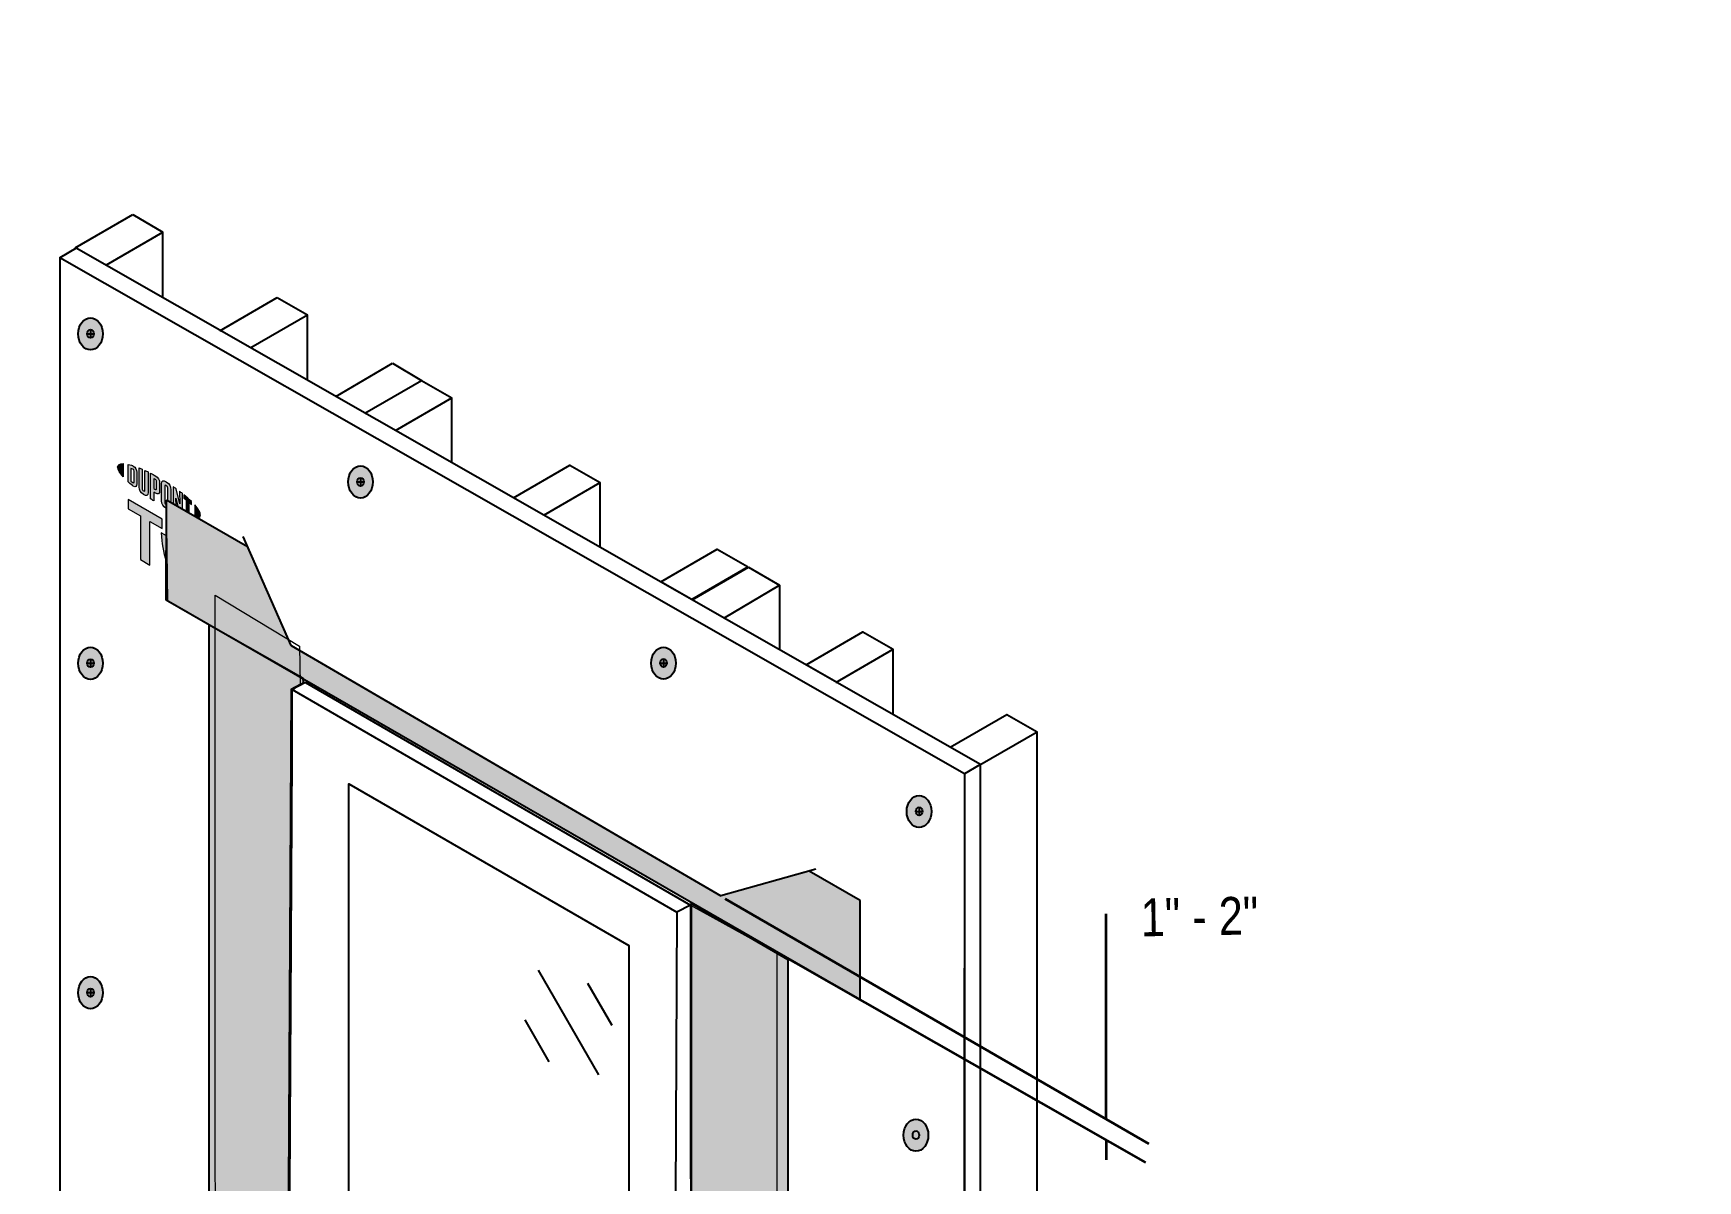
# Model space of a CAD drawing. Header units: inches. Extents: x -26 to 76, y -15 to 22.
# Drawn here: x 58.01 to 64.88, y 8.67 to 13.41 of the extents above; entities that cross this region are included whole.
import ezdxf

# ---------------------------------------------------------------- set-up
doc = ezdxf.new("R2010")
doc.units = ezdxf.units.IN
doc.header["$MEASUREMENT"] = 0
doc.linetypes.add('AI-Linetype-27', pattern=[0.375113, 0.250075, -0.125038])
for name, color, linetype, lineweight in [('.ATI-DETAIL', 7, 'Continuous', 0), ('.ATI-HATCH', 7, 'Continuous', 0), ('.ATI-TEXT_2', 7, 'Continuous', 0), ('G-ANNO-TTLB', 7, 'Continuous', 0), ('Layer 12', 7, 'Continuous', 0), ('LOGOS', 7, 'Continuous', 0), ('TYVEK', 7, 'Continuous', 0)]:
    doc.layers.add(name, color=color, linetype=linetype, lineweight=lineweight)
pattern_1 = [(45, (0, 0), (-7.071, 7.071), [])]

# ---------------------------------------------------------------- blocks, each defined once
blk = doc.blocks.new('Block_182')
at = {"layer": 'TYVEK', "color": 2, "lineweight": 18, "true_color": 0xffff00}
for points in [[(59.1277, 10.7301)], [(59.1277, 6.034)]]:
    blk.add_lwpolyline(points, dxfattribs=at)
blk = doc.blocks.new('Block_183')
at = {"layer": 'TYVEK', "color": 1, "lineweight": 25, "true_color": 0xff0000}
for points in [[(58.648, 11.3769)], [(58.648, 6.5563)]]:
    blk.add_lwpolyline(points, dxfattribs=at)
blk = doc.blocks.new('Block_185')
at = {"layer": 'TYVEK', "color": 1, "lineweight": 25, "true_color": 0xff0000}
for points in [[(59.0424, 11.0716)], [(60.8316, 10.0366)]]:
    blk.add_lwpolyline(points, dxfattribs=at)
blk = doc.blocks.new('Block_184')
at = {"layer": 'TYVEK', "color": 1, "lineweight": 25, "true_color": 0xff0000}
for points in [[(61.129, 9.7193)], [(61.129, 9.5707)]]:
    blk.add_lwpolyline(points, dxfattribs=at)
at = {"layer": 'TYVEK'}
blk.add_blockref('Block_185', (0, 0), dxfattribs=at)
blk = doc.blocks.new('Block_188')
at = {"layer": 'TYVEK', "color": 3, "lineweight": 25, "true_color": 0x00ff00}
blk.add_line((60.6461, 5.0669), (59.0546, 5.9857), dxfattribs=at)
blk.add_lwpolyline([(59.0552, 5.9857), (59.0799, 10.7003), (60.6691, 9.7809), (60.6467, 5.0669)], dxfattribs=at)
blk = doc.blocks.new('Block_187')
at = {"layer": 'TYVEK', "color": 3, "lineweight": 25, "true_color": 0x00ff00}
for p, q in [((59.1361, 10.7292), (59.0799, 10.7003)), ((60.7253, 9.8099), (60.6691, 9.7809)), ((60.7284, 5.1126), (60.6467, 5.0669))]:
    blk.add_line(p, q, dxfattribs=at)
for points in [[(59.1361, 10.7292), (60.7253, 9.8099), (60.7276, 5.2858)], [(60.8084, 5.3537)]]:
    blk.add_lwpolyline(points, dxfattribs=at)
at = {"layer": 'TYVEK'}
blk.add_blockref('Block_188', (0, 0), dxfattribs=at)
blk = doc.blocks.new('Block_186')
at = {"layer": 'TYVEK', "color": 3, "lineweight": 25, "true_color": 0x00ff00}
blk.add_lwpolyline([(59.315, 6.2979), (59.315, 10.3107), (60.4706, 9.6435), (60.4706, 5.6308)], close=True, dxfattribs=at)
for points in [[(60.6204, 7.5534), (60.6211, 7.5863), (60.595, 7.6135), (60.5622, 7.6142), (60.544, 7.6145), (60.5265, 7.6066), (60.515, 7.5925)], [(60.515, 7.5925), (60.515, 7.5593), (60.5418, 7.5325), (60.5749, 7.5325), (60.5924, 7.5325), (60.609, 7.5401), (60.6204, 7.5534)]]:
    blk.add_open_spline(points, degree=3, knots=[0, 0, 0, 0, 1, 1, 1, 2, 2, 2, 2], dxfattribs=at)
at = {"layer": 'TYVEK'}
blk.add_blockref('Block_187', (0, 0), dxfattribs=at)
blk = doc.blocks.new('Block_190')
at = {"layer": 'TYVEK', "true_color": 0x003b71, "transparency": 33554687}
h = blk.add_hatch(color=156, dxfattribs=at)
h.dxf.hatch_style = 2
edge = h.paths.add_edge_path()
edge.add_ellipse((61.6691, 10.1968), major_axis=(0, 0.0664), ratio=0.766948, start_angle=0, end_angle=360)
at = {"layer": 'TYVEK', "color": 252, "lineweight": 25, "true_color": 0x848484}
for p, q in [((61.6556, 10.1972), (61.6826, 10.1972)), ((61.6691, 10.2143), (61.6691, 10.1801))]:
    blk.add_line(p, q, dxfattribs=at)
at = {"layer": 'TYVEK', "color": 18, "lineweight": 25, "true_color": 0x000000}
blk.add_ellipse((61.6691, 10.1968), major_axis=(0, 0.0664), ratio=0.766948, dxfattribs=at)
at = {"layer": 'TYVEK', "color": 252, "lineweight": 25, "true_color": 0x848484}
blk.add_ellipse((61.6691, 10.1972), major_axis=(0, 0.0171), ratio=0.788846, dxfattribs=at)
blk = doc.blocks.new('Block_191')
at = {"layer": 'TYVEK', "true_color": 0x003b71, "transparency": 33554687}
h = blk.add_hatch(color=156, dxfattribs=at)
h.dxf.hatch_style = 2
edge = h.paths.add_edge_path()
edge.add_ellipse((59.3627, 11.5581), major_axis=(0, 0.0664), ratio=0.766948, start_angle=0, end_angle=360)
at = {"layer": 'TYVEK', "color": 252, "lineweight": 25, "true_color": 0x848484}
for p, q in [((59.3492, 11.5585), (59.3762, 11.5585)), ((59.3627, 11.5756), (59.3627, 11.5413))]:
    blk.add_line(p, q, dxfattribs=at)
at = {"layer": 'TYVEK', "color": 18, "lineweight": 25, "true_color": 0x000000}
blk.add_ellipse((59.3627, 11.5581), major_axis=(0, 0.0664), ratio=0.766948, dxfattribs=at)
at = {"layer": 'TYVEK', "color": 252, "lineweight": 25, "true_color": 0x848484}
blk.add_ellipse((59.3627, 11.5585), major_axis=(0, 0.0171), ratio=0.788846, dxfattribs=at)
blk = doc.blocks.new('Block_192')
at = {"layer": 'TYVEK', "true_color": 0x003b71, "transparency": 33554687}
h = blk.add_hatch(color=156, dxfattribs=at)
h.dxf.hatch_style = 2
edge = h.paths.add_edge_path()
edge.add_ellipse((58.2478, 12.1699), major_axis=(0, 0.0664), ratio=0.766948, start_angle=0, end_angle=360)
at = {"layer": 'TYVEK', "color": 252, "lineweight": 25, "true_color": 0x848484}
for p, q in [((58.2343, 12.1703), (58.2614, 12.1703)), ((58.2478, 12.1875), (58.2478, 12.1532))]:
    blk.add_line(p, q, dxfattribs=at)
at = {"layer": 'TYVEK', "color": 18, "lineweight": 25, "true_color": 0x000000}
blk.add_ellipse((58.2478, 12.1699), major_axis=(0, 0.0664), ratio=0.766948, dxfattribs=at)
at = {"layer": 'TYVEK', "color": 252, "lineweight": 25, "true_color": 0x848484}
blk.add_ellipse((58.2478, 12.1703), major_axis=(0, 0.0171), ratio=0.788846, dxfattribs=at)
blk = doc.blocks.new('Block_193')
at = {"layer": 'TYVEK', "true_color": 0x003b71, "transparency": 33554687}
h = blk.add_hatch(color=156, dxfattribs=at)
h.dxf.hatch_style = 2
edge = h.paths.add_edge_path()
edge.add_ellipse((58.2478, 6.7265), major_axis=(0, 0.0664), ratio=0.766948, start_angle=0, end_angle=360)
at = {"layer": 'TYVEK', "color": 252, "lineweight": 25, "true_color": 0x848484}
for p, q in [((58.2478, 6.744), (58.2478, 6.7097)), ((58.2343, 6.7269), (58.2614, 6.7269))]:
    blk.add_line(p, q, dxfattribs=at)
at = {"layer": 'TYVEK', "color": 18, "lineweight": 25, "true_color": 0x000000}
blk.add_ellipse((58.2478, 6.7265), major_axis=(0, 0.0664), ratio=0.766948, dxfattribs=at)
at = {"layer": 'TYVEK', "color": 252, "lineweight": 25, "true_color": 0x848484}
blk.add_ellipse((58.2478, 6.7269), major_axis=(0, 0.0171), ratio=0.788846, dxfattribs=at)
blk = doc.blocks.new('Block_194')
at = {"layer": 'TYVEK', "true_color": 0x003b71, "transparency": 33554687}
h = blk.add_hatch(color=156, dxfattribs=at)
h.dxf.hatch_style = 2
edge = h.paths.add_edge_path()
edge.add_ellipse((58.2478, 9.4482), major_axis=(0, 0.0664), ratio=0.766948, start_angle=0, end_angle=360)
at = {"layer": 'TYVEK', "color": 252, "lineweight": 25, "true_color": 0x848484}
for p, q in [((58.2343, 9.4486), (58.2614, 9.4486)), ((58.2478, 9.4657), (58.2478, 9.4315))]:
    blk.add_line(p, q, dxfattribs=at)
at = {"layer": 'TYVEK', "color": 18, "lineweight": 25, "true_color": 0x000000}
blk.add_ellipse((58.2478, 9.4482), major_axis=(0, 0.0664), ratio=0.766948, dxfattribs=at)
at = {"layer": 'TYVEK', "color": 252, "lineweight": 25, "true_color": 0x848484}
blk.add_ellipse((58.2478, 9.4486), major_axis=(0, 0.0171), ratio=0.788846, dxfattribs=at)
blk = doc.blocks.new('Block_195')
at = {"layer": 'TYVEK', "true_color": 0x003b71, "transparency": 33554687}
h = blk.add_hatch(color=156, dxfattribs=at)
h.dxf.hatch_style = 2
edge = h.paths.add_edge_path()
edge.add_ellipse((58.2478, 10.809), major_axis=(0, 0.0664), ratio=0.766948, start_angle=0, end_angle=360)
at = {"layer": 'TYVEK', "color": 252, "lineweight": 25, "true_color": 0x848484}
for p, q in [((58.2343, 10.8095), (58.2614, 10.8095)), ((58.2478, 10.8266), (58.2478, 10.7923))]:
    blk.add_line(p, q, dxfattribs=at)
at = {"layer": 'TYVEK', "color": 18, "lineweight": 25, "true_color": 0x000000}
blk.add_ellipse((58.2478, 10.809), major_axis=(0, 0.0664), ratio=0.766948, dxfattribs=at)
at = {"layer": 'TYVEK', "color": 252, "lineweight": 25, "true_color": 0x848484}
blk.add_ellipse((58.2478, 10.8095), major_axis=(0, 0.0171), ratio=0.788846, dxfattribs=at)
blk = doc.blocks.new('Block_196')
at = {"layer": 'TYVEK', "true_color": 0x003b71, "transparency": 33554687}
h = blk.add_hatch(color=156, dxfattribs=at)
h.dxf.hatch_style = 2
edge = h.paths.add_edge_path()
edge.add_ellipse((58.2478, 8.0873), major_axis=(0, 0.0664), ratio=0.766948, start_angle=0, end_angle=360)
at = {"layer": 'TYVEK', "color": 252, "lineweight": 25, "true_color": 0x848484}
for p, q in [((58.2343, 8.0877), (58.2614, 8.0877)), ((58.2478, 8.1049), (58.2478, 8.0706))]:
    blk.add_line(p, q, dxfattribs=at)
at = {"layer": 'TYVEK', "color": 18, "lineweight": 25, "true_color": 0x000000}
blk.add_ellipse((58.2478, 8.0873), major_axis=(0, 0.0664), ratio=0.766948, dxfattribs=at)
at = {"layer": 'TYVEK', "color": 252, "lineweight": 25, "true_color": 0x848484}
blk.add_ellipse((58.2478, 8.0877), major_axis=(0, 0.0171), ratio=0.788846, dxfattribs=at)
blk = doc.blocks.new('Block_197')
at = {"layer": 'TYVEK', "true_color": 0x003b71, "transparency": 33554687}
h = blk.add_hatch(color=156, dxfattribs=at)
h.dxf.hatch_style = 2
edge = h.paths.add_edge_path()
edge.add_ellipse((61.6691, 4.7701), major_axis=(0, 0.0664), ratio=0.766948, start_angle=0, end_angle=360)
at = {"layer": 'TYVEK', "color": 252, "lineweight": 25, "true_color": 0x848484}
for p, q in [((61.6556, 4.7705), (61.6826, 4.7705)), ((61.6691, 4.7877), (61.6691, 4.7534))]:
    blk.add_line(p, q, dxfattribs=at)
at = {"layer": 'TYVEK', "color": 18, "lineweight": 25, "true_color": 0x000000}
blk.add_ellipse((61.6691, 4.7701), major_axis=(0, 0.0664), ratio=0.766948, dxfattribs=at)
at = {"layer": 'TYVEK', "color": 252, "lineweight": 25, "true_color": 0x848484}
blk.add_ellipse((61.6691, 4.7705), major_axis=(0, 0.0171), ratio=0.788846, dxfattribs=at)
blk = doc.blocks.new('Block_198')
at = {"layer": 'TYVEK', "true_color": 0x003b71, "transparency": 33554687}
h = blk.add_hatch(color=156, dxfattribs=at)
h.dxf.hatch_style = 2
edge = h.paths.add_edge_path()
edge.add_ellipse((61.6691, 7.5498), major_axis=(0, 0.0664), ratio=0.766948, start_angle=0, end_angle=360)
at = {"layer": 'TYVEK', "color": 252, "lineweight": 25, "true_color": 0x848484}
for p, q in [((61.6691, 7.5674), (61.6691, 7.5331)), ((61.6556, 7.5503), (61.6826, 7.5503))]:
    blk.add_line(p, q, dxfattribs=at)
at = {"layer": 'TYVEK', "color": 18, "lineweight": 25, "true_color": 0x000000}
blk.add_ellipse((61.6691, 7.5498), major_axis=(0, 0.0664), ratio=0.766948, dxfattribs=at)
at = {"layer": 'TYVEK', "color": 252, "lineweight": 25, "true_color": 0x848484}
blk.add_ellipse((61.6691, 7.5503), major_axis=(0, 0.0171), ratio=0.788846, dxfattribs=at)
blk = doc.blocks.new('Block_199')
at = {"layer": 'TYVEK', "true_color": 0x003b71, "transparency": 33554687}
h = blk.add_hatch(color=156, dxfattribs=at)
h.dxf.hatch_style = 2
edge = h.paths.add_edge_path()
edge.add_ellipse((61.6691, 6.16), major_axis=(0, 0.0664), ratio=0.766948, start_angle=0, end_angle=360)
at = {"layer": 'TYVEK', "color": 252, "lineweight": 25, "true_color": 0x848484}
for p, q in [((61.6556, 6.1604), (61.6826, 6.1604)), ((61.6691, 6.1775), (61.6691, 6.1432))]:
    blk.add_line(p, q, dxfattribs=at)
at = {"layer": 'TYVEK', "color": 18, "lineweight": 25, "true_color": 0x000000}
blk.add_ellipse((61.6691, 6.16), major_axis=(0, 0.0664), ratio=0.766948, dxfattribs=at)
at = {"layer": 'TYVEK', "color": 252, "lineweight": 25, "true_color": 0x848484}
blk.add_ellipse((61.6691, 6.1604), major_axis=(0, 0.0171), ratio=0.788846, dxfattribs=at)
blk = doc.blocks.new('Block_189')
at = {"layer": 'TYVEK', "true_color": 0x003b71, "transparency": 33554687}
h = blk.add_hatch(color=156, dxfattribs=at)
h.dxf.hatch_style = 2
edge = h.paths.add_edge_path()
edge.add_ellipse((61.6562, 8.8594), major_axis=(0, 0.0664), ratio=0.766948, start_angle=0, end_angle=360)
at = {"layer": 'TYVEK', "color": 18, "lineweight": 25, "true_color": 0x000000}
blk.add_ellipse((61.6562, 8.8594), major_axis=(0, 0.0664), ratio=0.766948, dxfattribs=at)
at = {"layer": 'TYVEK', "color": 252, "lineweight": 25, "true_color": 0x848484}
blk.add_ellipse((61.6562, 8.8598), major_axis=(0, 0.0171), ratio=0.788846, dxfattribs=at)
at = {"layer": 'TYVEK'}
for name in ['Block_192', 'Block_191', 'Block_195', 'Block_190', 'Block_194', 'Block_196', 'Block_198', 'Block_193', 'Block_199', 'Block_197']:
    blk.add_blockref(name, (0, 0), dxfattribs=at)
blk = doc.blocks.new('Block_200')
at = {"layer": 'TYVEK', "color": 18, "lineweight": 25, "true_color": 0x000000}
for points in [[(59.0759, 10.8831)], [(60.8508, 9.8489)]]:
    blk.add_lwpolyline(points, dxfattribs=at)
blk = doc.blocks.new('Block_201')
at = {"layer": 'TYVEK', "true_color": 0x003b71, "transparency": 33554687}
h = blk.add_hatch(color=156, dxfattribs=at)
h.dxf.hatch_style = 2
edge = h.paths.add_edge_path()
edge.add_ellipse((60.6138, 10.8095), major_axis=(0, 0.0664), ratio=0.766948, start_angle=0, end_angle=360)
at = {"layer": 'TYVEK', "color": 252, "lineweight": 25, "true_color": 0x848484}
for p, q in [((60.6003, 10.8099), (60.6274, 10.8099)), ((60.6138, 10.8271), (60.6138, 10.7928))]:
    blk.add_line(p, q, dxfattribs=at)
at = {"layer": 'TYVEK', "color": 18, "lineweight": 25, "true_color": 0x000000}
blk.add_ellipse((60.6138, 10.8095), major_axis=(0, 0.0664), ratio=0.766948, dxfattribs=at)
at = {"layer": 'TYVEK', "color": 252, "lineweight": 25, "true_color": 0x848484}
blk.add_ellipse((60.6138, 10.8099), major_axis=(0, 0.0171), ratio=0.788846, dxfattribs=at)
blk = doc.blocks.new('Block_240')
at = {"layer": '.ATI-TEXT_2', "color": 1, "lineweight": 35, "true_color": 0xff0000}
for p, q in [((60.868, 9.8356), (62.6177, 8.8234)), ((60.7284, 9.8171), (62.6046, 8.7472)), ((62.4412, 8.9286), (62.4412, 9.7735)), ((62.4412, 8.8359), (62.4412, 8.7578))]:
    blk.add_line(p, q, dxfattribs=at)
at = {"layer": '.ATI-TEXT_2', "insert": (62.5856, 9.6807), "char_height": 0.2, "attachment_point": 7, "rotation": 0.99986}
blk.add_mtext('\\C1;\\c255;\\FArial Narrow|b0|i0|c1;\\H0.156298;\\W1.000002;1" - 2"', dxfattribs=at)
blk = doc.blocks.new('Block_397')
at = {"layer": 'LOGOS', "true_color": 0x848484, "transparency": 33554687}
h = blk.add_hatch(color=252, dxfattribs=at)
h.dxf.hatch_style = 2
edge = h.paths.add_edge_path()
edge.add_spline(control_points=[(58.3598, 11.6199), (58.3598, 11.6099), (58.3683, 11.5956), (58.3831, 11.579), (58.3831, 11.579), (58.3831, 11.6338), (58.3831, 11.6338), (58.3683, 11.6343), (58.3598, 11.6299), (58.3598, 11.6199)], knot_values=[0, 0, 0, 0, 1, 1, 1, 2, 2, 2, 3, 3, 3, 3], degree=3, periodic=0)
h = blk.add_hatch(color=252, dxfattribs=at)
h.dxf.hatch_style = 2
edge = h.paths.add_edge_path()
edge.add_spline(control_points=[(58.4275, 11.5583), (58.4275, 11.5541), (58.4253, 11.554), (58.4227, 11.5555), (58.4207, 11.5566), (58.4175, 11.5594), (58.4149, 11.5616), (58.4149, 11.5616), (58.4149, 11.614), (58.4149, 11.614), (58.4175, 11.6133), (58.4207, 11.6123), (58.4227, 11.6112), (58.4253, 11.6097), (58.4275, 11.6069), (58.4275, 11.6027), (58.4275, 11.6027), (58.4275, 11.5583), (58.4275, 11.5583)], knot_values=[0, 0, 0, 0, 1, 1, 1, 2, 2, 2, 3, 3, 3, 4, 4, 4, 5, 5, 5, 6, 6, 6, 6], degree=3, periodic=0)
edge = h.paths.add_edge_path()
edge.add_spline(control_points=[(58.4245, 11.6239), (58.4203, 11.6262), (58.4143, 11.6283), (58.4035, 11.6307), (58.4035, 11.6307), (58.4035, 11.5582), (58.4035, 11.5582), (58.4131, 11.5494), (58.4203, 11.5432), (58.4245, 11.5408), (58.4339, 11.5354), (58.4393, 11.5389), (58.4393, 11.5497), (58.4393, 11.5497), (58.4393, 11.5979), (58.4393, 11.5979), (58.4393, 11.6086), (58.4339, 11.6183), (58.4245, 11.6239)], knot_values=[0, 0, 0, 0, 1, 1, 1, 2, 2, 2, 3, 3, 3, 4, 4, 4, 5, 5, 5, 6, 6, 6, 6], degree=3, periodic=0)
h = blk.add_hatch(color=252, dxfattribs=at)
h.dxf.hatch_style = 2
edge = h.paths.add_edge_path()
edge.add_spline(control_points=[(58.4727, 11.5239), (58.4727, 11.5197), (58.4714, 11.5178), (58.4668, 11.521), (58.4623, 11.5243), (58.4611, 11.5271), (58.4611, 11.5321), (58.4611, 11.5321), (58.4611, 11.6111), (58.4611, 11.6111), (58.4581, 11.6124), (58.4515, 11.6152), (58.4486, 11.6164), (58.4486, 11.6164), (58.4486, 11.5365), (58.4486, 11.5365), (58.4486, 11.5238), (58.454, 11.5157), (58.4668, 11.5066), (58.4785, 11.4983), (58.4857, 11.501), (58.4857, 11.5151), (58.4857, 11.5151), (58.4857, 11.5995), (58.4857, 11.5995), (58.4832, 11.6008), (58.4752, 11.6046), (58.4727, 11.6058), (58.4727, 11.6058), (58.4727, 11.5239), (58.4727, 11.5239)], knot_values=[0, 0, 0, 0, 1, 1, 1, 2, 2, 2, 3, 3, 3, 4, 4, 4, 5, 5, 5, 6, 6, 6, 7, 7, 7, 8, 8, 8, 9, 9, 9, 10, 10, 10, 10], degree=3, periodic=0)
h = blk.add_hatch(color=252, dxfattribs=at)
h.dxf.hatch_style = 2
edge = h.paths.add_edge_path()
edge.add_spline(control_points=[(58.52, 11.5311), (58.52, 11.5265), (58.5186, 11.525), (58.5134, 11.528), (58.5134, 11.528), (58.5088, 11.5307), (58.5088, 11.5307), (58.5088, 11.5307), (58.5088, 11.5726), (58.5088, 11.5726), (58.5109, 11.5716), (58.512, 11.5709), (58.5131, 11.5702), (58.5189, 11.5669), (58.52, 11.5639), (58.52, 11.5591), (58.52, 11.5591), (58.52, 11.5311), (58.52, 11.5311)], knot_values=[0, 0, 0, 0, 1, 1, 1, 2, 2, 2, 3, 3, 3, 4, 4, 4, 5, 5, 5, 6, 6, 6, 6], degree=3, periodic=0)
edge = h.paths.add_edge_path()
edge.add_spline(control_points=[(58.5139, 11.5847), (58.5117, 11.5859), (58.5034, 11.5904), (58.4957, 11.5943), (58.4957, 11.5943), (58.4957, 11.488), (58.4957, 11.488), (58.4984, 11.4864), (58.5052, 11.482), (58.5088, 11.4798), (58.5088, 11.4798), (58.5088, 11.5159), (58.5088, 11.5159), (58.5088, 11.5159), (58.5139, 11.513), (58.5139, 11.513), (58.5275, 11.5051), (58.5332, 11.5089), (58.5332, 11.5223), (58.5332, 11.5223), (58.5332, 11.5537), (58.5332, 11.5537), (58.5332, 11.5669), (58.5268, 11.5772), (58.5139, 11.5847)], knot_values=[0, 0, 0, 0, 1, 1, 1, 2, 2, 2, 3, 3, 3, 4, 4, 4, 5, 5, 5, 6, 6, 6, 7, 7, 7, 8, 8, 8, 8], degree=3, periodic=0)
h = blk.add_hatch(color=252, dxfattribs=at)
h.dxf.hatch_style = 2
edge = h.paths.add_edge_path()
edge.add_spline(control_points=[(58.5607, 11.5582), (58.5486, 11.5658), (58.5416, 11.5639), (58.5416, 11.5498), (58.5416, 11.5498), (58.5416, 11.4804), (58.5416, 11.4804), (58.5416, 11.4655), (58.5481, 11.4558), (58.5607, 11.449), (58.5611, 11.4489), (58.5616, 11.4486), (58.5618, 11.4484), (58.5618, 11.4484), (58.5618, 11.4634), (58.5618, 11.4634), (58.5616, 11.4636), (58.5611, 11.4637), (58.5607, 11.464), (58.556, 11.4665), (58.5548, 11.4695), (58.5548, 11.474), (58.5548, 11.474), (58.5548, 11.5402), (58.5548, 11.5402), (58.5548, 11.5445), (58.556, 11.5462), (58.5607, 11.5433), (58.5654, 11.5405), (58.5666, 11.5376), (58.5666, 11.5334), (58.5666, 11.5334), (58.5666, 11.4807), (58.5666, 11.4807), (58.5666, 11.4807), (58.5798, 11.473), (58.5798, 11.473), (58.5798, 11.473), (58.5798, 11.5262), (58.5798, 11.5262), (58.5798, 11.5412), (58.5739, 11.55), (58.5607, 11.5582)], knot_values=[0, 0, 0, 0, 1, 1, 1, 2, 2, 2, 3, 3, 3, 4, 4, 4, 5, 5, 5, 6, 6, 6, 7, 7, 7, 8, 8, 8, 9, 9, 9, 10, 10, 10, 11, 11, 11, 12, 12, 12, 13, 13, 13, 14, 14, 14, 14], degree=3, periodic=0)
h = blk.add_hatch(color=252, dxfattribs=at)
h.dxf.hatch_style = 2
edge = h.paths.add_edge_path()
edge.add_spline(control_points=[(58.6271, 11.5102), (58.6271, 11.5102), (58.6271, 11.4458), (58.6271, 11.4458), (58.6271, 11.4458), (58.6088, 11.4564), (58.6088, 11.4564), (58.6088, 11.4564), (58.6007, 11.4915), (58.6007, 11.4915), (58.6007, 11.4915), (58.6013, 11.4607), (58.6013, 11.4607), (58.6013, 11.4607), (58.5892, 11.4676), (58.5892, 11.4676), (58.5892, 11.4676), (58.5892, 11.5383), (58.5892, 11.5383), (58.5928, 11.5358), (58.5977, 11.5325), (58.6016, 11.5297), (58.6016, 11.5297), (58.616, 11.4672), (58.616, 11.4672), (58.616, 11.4672), (58.615, 11.5195), (58.615, 11.5195), (58.6179, 11.5175), (58.6239, 11.5129), (58.6271, 11.5102)], knot_values=[0, 0, 0, 0, 1, 1, 1, 2, 2, 2, 3, 3, 3, 4, 4, 4, 5, 5, 5, 6, 6, 6, 7, 7, 7, 8, 8, 8, 9, 9, 9, 10, 10, 10, 10], degree=3, periodic=0)
h = blk.add_hatch(color=252, dxfattribs=at)
h.dxf.hatch_style = 2
edge = h.paths.add_edge_path()
edge.add_spline(control_points=[(58.6642, 11.4779), (58.6642, 11.4779), (58.6642, 11.4648), (58.6642, 11.4648), (58.6613, 11.4675), (58.6581, 11.4704), (58.6548, 11.4733), (58.6548, 11.4733), (58.6548, 11.43), (58.6548, 11.43), (58.6548, 11.43), (58.6431, 11.4366), (58.6431, 11.4366), (58.6431, 11.4366), (58.6431, 11.4832), (58.6431, 11.4832), (58.6399, 11.4858), (58.6368, 11.4883), (58.6335, 11.4909), (58.6335, 11.4909), (58.6335, 11.5051), (58.6335, 11.5051), (58.6452, 11.4957), (58.655, 11.4869), (58.6642, 11.4779)], knot_values=[0, 0, 0, 0, 1, 1, 1, 2, 2, 2, 3, 3, 3, 4, 4, 4, 5, 5, 5, 6, 6, 6, 7, 7, 7, 8, 8, 8, 8], degree=3, periodic=0)
h = blk.add_hatch(color=252, dxfattribs=at)
h.dxf.hatch_style = 2
edge = h.paths.add_edge_path()
edge.add_spline(control_points=[(58.7016, 11.4226), (58.7016, 11.4157), (58.6975, 11.4115), (58.69, 11.4097), (58.69, 11.4097), (58.6782, 11.4164), (58.6782, 11.4164), (58.6782, 11.4164), (58.6782, 11.4634), (58.6782, 11.4634), (58.6931, 11.4468), (58.7016, 11.4326), (58.7016, 11.4226)], knot_values=[0, 0, 0, 0, 1, 1, 1, 2, 2, 2, 3, 3, 3, 4, 4, 4, 4], degree=3, periodic=0)
at = {"layer": 'LOGOS'}
for points, knots in [([(58.3598, 11.6199), (58.3598, 11.6099), (58.3683, 11.5956), (58.3831, 11.579), (58.3831, 11.579), (58.3831, 11.6338), (58.3831, 11.6338), (58.3683, 11.6343), (58.3598, 11.6299), (58.3598, 11.6199)], [0, 0, 0, 0, 1, 1, 1, 2, 2, 2, 3, 3, 3, 3]), ([(58.4245, 11.6239), (58.4203, 11.6262), (58.4143, 11.6283), (58.4035, 11.6307), (58.4035, 11.6307), (58.4035, 11.5582), (58.4035, 11.5582), (58.4131, 11.5494), (58.4203, 11.5432), (58.4245, 11.5408), (58.4339, 11.5354), (58.4393, 11.5389), (58.4393, 11.5497), (58.4393, 11.5497), (58.4393, 11.5979), (58.4393, 11.5979), (58.4393, 11.6086), (58.4339, 11.6183), (58.4245, 11.6239)], [0, 0, 0, 0, 1, 1, 1, 2, 2, 2, 3, 3, 3, 4, 4, 4, 5, 5, 5, 6, 6, 6, 6]), ([(58.4727, 11.5239), (58.4727, 11.5197), (58.4714, 11.5178), (58.4668, 11.521), (58.4623, 11.5243), (58.4611, 11.5271), (58.4611, 11.5321), (58.4611, 11.5321), (58.4611, 11.6111), (58.4611, 11.6111), (58.4581, 11.6124), (58.4515, 11.6152), (58.4486, 11.6164), (58.4486, 11.6164), (58.4486, 11.5365), (58.4486, 11.5365), (58.4486, 11.5238), (58.454, 11.5157), (58.4668, 11.5066), (58.4785, 11.4983), (58.4857, 11.501), (58.4857, 11.5151), (58.4857, 11.5151), (58.4857, 11.5995), (58.4857, 11.5995), (58.4832, 11.6008), (58.4752, 11.6046), (58.4727, 11.6058), (58.4727, 11.6058), (58.4727, 11.5239), (58.4727, 11.5239)], [0, 0, 0, 0, 1, 1, 1, 2, 2, 2, 3, 3, 3, 4, 4, 4, 5, 5, 5, 6, 6, 6, 7, 7, 7, 8, 8, 8, 9, 9, 9, 10, 10, 10, 10]), ([(58.4275, 11.5583), (58.4275, 11.5541), (58.4253, 11.554), (58.4227, 11.5555), (58.4207, 11.5566), (58.4175, 11.5594), (58.4149, 11.5616), (58.4149, 11.5616), (58.4149, 11.614), (58.4149, 11.614), (58.4175, 11.6133), (58.4207, 11.6123), (58.4227, 11.6112), (58.4253, 11.6097), (58.4275, 11.6069), (58.4275, 11.6027), (58.4275, 11.6027), (58.4275, 11.5583), (58.4275, 11.5583)], [0, 0, 0, 0, 1, 1, 1, 2, 2, 2, 3, 3, 3, 4, 4, 4, 5, 5, 5, 6, 6, 6, 6]), ([(58.5139, 11.5847), (58.5117, 11.5859), (58.5034, 11.5904), (58.4957, 11.5943), (58.4957, 11.5943), (58.4957, 11.488), (58.4957, 11.488), (58.4984, 11.4864), (58.5052, 11.482), (58.5088, 11.4798), (58.5088, 11.4798), (58.5088, 11.5159), (58.5088, 11.5159), (58.5088, 11.5159), (58.5139, 11.513), (58.5139, 11.513), (58.5275, 11.5051), (58.5332, 11.5089), (58.5332, 11.5223), (58.5332, 11.5223), (58.5332, 11.5537), (58.5332, 11.5537), (58.5332, 11.5669), (58.5268, 11.5772), (58.5139, 11.5847)], [0, 0, 0, 0, 1, 1, 1, 2, 2, 2, 3, 3, 3, 4, 4, 4, 5, 5, 5, 6, 6, 6, 7, 7, 7, 8, 8, 8, 8]), ([(58.52, 11.5311), (58.52, 11.5265), (58.5186, 11.525), (58.5134, 11.528), (58.5134, 11.528), (58.5088, 11.5307), (58.5088, 11.5307), (58.5088, 11.5307), (58.5088, 11.5726), (58.5088, 11.5726), (58.5109, 11.5716), (58.512, 11.5709), (58.5131, 11.5702), (58.5189, 11.5669), (58.52, 11.5639), (58.52, 11.5591), (58.52, 11.5591), (58.52, 11.5311), (58.52, 11.5311)], [0, 0, 0, 0, 1, 1, 1, 2, 2, 2, 3, 3, 3, 4, 4, 4, 5, 5, 5, 6, 6, 6, 6]), ([(58.5607, 11.5582), (58.5486, 11.5658), (58.5416, 11.5639), (58.5416, 11.5498), (58.5416, 11.5498), (58.5416, 11.4804), (58.5416, 11.4804), (58.5416, 11.4655), (58.5481, 11.4558), (58.5607, 11.449), (58.5611, 11.4489), (58.5616, 11.4486), (58.5618, 11.4484), (58.5618, 11.4484), (58.5618, 11.4634), (58.5618, 11.4634), (58.5616, 11.4636), (58.5611, 11.4637), (58.5607, 11.464), (58.556, 11.4665), (58.5548, 11.4695), (58.5548, 11.474), (58.5548, 11.474), (58.5548, 11.5402), (58.5548, 11.5402), (58.5548, 11.5445), (58.556, 11.5462), (58.5607, 11.5433), (58.5654, 11.5405), (58.5666, 11.5376), (58.5666, 11.5334), (58.5666, 11.5334), (58.5666, 11.4807), (58.5666, 11.4807), (58.5666, 11.4807), (58.5798, 11.473), (58.5798, 11.473), (58.5798, 11.473), (58.5798, 11.5262), (58.5798, 11.5262), (58.5798, 11.5412), (58.5739, 11.55), (58.5607, 11.5582)], [0, 0, 0, 0, 1, 1, 1, 2, 2, 2, 3, 3, 3, 4, 4, 4, 5, 5, 5, 6, 6, 6, 7, 7, 7, 8, 8, 8, 9, 9, 9, 10, 10, 10, 11, 11, 11, 12, 12, 12, 13, 13, 13, 14, 14, 14, 14]), ([(58.6271, 11.5102), (58.6271, 11.5102), (58.6271, 11.4458), (58.6271, 11.4458), (58.6271, 11.4458), (58.6088, 11.4564), (58.6088, 11.4564), (58.6088, 11.4564), (58.6007, 11.4915), (58.6007, 11.4915), (58.6007, 11.4915), (58.6013, 11.4607), (58.6013, 11.4607), (58.6013, 11.4607), (58.5892, 11.4676), (58.5892, 11.4676), (58.5892, 11.4676), (58.5892, 11.5383), (58.5892, 11.5383), (58.5928, 11.5358), (58.5977, 11.5325), (58.6016, 11.5297), (58.6016, 11.5297), (58.616, 11.4672), (58.616, 11.4672), (58.616, 11.4672), (58.615, 11.5195), (58.615, 11.5195), (58.6179, 11.5175), (58.6239, 11.5129), (58.6271, 11.5102)], [0, 0, 0, 0, 1, 1, 1, 2, 2, 2, 3, 3, 3, 4, 4, 4, 5, 5, 5, 6, 6, 6, 7, 7, 7, 8, 8, 8, 9, 9, 9, 10, 10, 10, 10]), ([(58.6642, 11.4779), (58.6642, 11.4779), (58.6642, 11.4648), (58.6642, 11.4648), (58.6613, 11.4675), (58.6581, 11.4704), (58.6548, 11.4733), (58.6548, 11.4733), (58.6548, 11.43), (58.6548, 11.43), (58.6548, 11.43), (58.6431, 11.4366), (58.6431, 11.4366), (58.6431, 11.4366), (58.6431, 11.4832), (58.6431, 11.4832), (58.6399, 11.4858), (58.6368, 11.4883), (58.6335, 11.4909), (58.6335, 11.4909), (58.6335, 11.5051), (58.6335, 11.5051), (58.6452, 11.4957), (58.655, 11.4869), (58.6642, 11.4779)], [0, 0, 0, 0, 1, 1, 1, 2, 2, 2, 3, 3, 3, 4, 4, 4, 5, 5, 5, 6, 6, 6, 7, 7, 7, 8, 8, 8, 8]), ([(58.7016, 11.4226), (58.7016, 11.4157), (58.6975, 11.4115), (58.69, 11.4097), (58.69, 11.4097), (58.6782, 11.4164), (58.6782, 11.4164), (58.6782, 11.4164), (58.6782, 11.4634), (58.6782, 11.4634), (58.6931, 11.4468), (58.7016, 11.4326), (58.7016, 11.4226)], [0, 0, 0, 0, 1, 1, 1, 2, 2, 2, 3, 3, 3, 4, 4, 4, 4])]:
    blk.add_open_spline(points, degree=3, knots=knots, dxfattribs=at)
blk = doc.blocks.new('Block_400')
at = {"layer": 'LOGOS', "true_color": 0x848484, "transparency": 33554687}
h = blk.add_hatch(color=252, dxfattribs=at)
h.dxf.hatch_style = 2
h.paths.add_polyline_path([(58.5439, 11.4042), (58.4036, 11.4852), (58.4036, 11.4471), (58.4543, 11.4178), (58.4543, 11.2373), (58.4932, 11.2148), (58.4932, 11.3953), (58.5439, 11.3661)])
h = blk.add_hatch(color=252, dxfattribs=at)
h.dxf.hatch_style = 2
edge = h.paths.add_edge_path()
edge.add_spline(control_points=[(58.5613, 11.3351), (58.5613, 11.3351), (58.5607, 11.2293), (58.5607, 11.2293), (58.5484, 11.2695), (58.542, 11.3048), (58.5393, 11.3477), (58.5393, 11.3477), (58.5613, 11.3351), (58.5613, 11.3351)], knot_values=[0, 0, 0, 0, 1, 1, 1, 2, 2, 2, 3, 3, 3, 3], degree=3, periodic=0)
at = {"layer": 'LOGOS'}
blk.add_lwpolyline([(58.5439, 11.4042), (58.4036, 11.4852), (58.4036, 11.4471), (58.4543, 11.4178), (58.4543, 11.2373), (58.4932, 11.2148), (58.4932, 11.3953), (58.5439, 11.3661)], close=True, dxfattribs=at)
blk.add_open_spline([(58.5613, 11.3351), (58.5613, 11.3351), (58.5607, 11.2293), (58.5607, 11.2293), (58.5484, 11.2695), (58.542, 11.3048), (58.5393, 11.3477), (58.5393, 11.3477), (58.5613, 11.3351), (58.5613, 11.3351)], degree=3, knots=[0, 0, 0, 0, 1, 1, 1, 2, 2, 2, 3, 3, 3, 3], dxfattribs=at)
blk = doc.blocks.new('Block_399')
at = {"layer": 'LOGOS'}
blk.add_blockref('Block_400', (0, 0), dxfattribs=at)
blk = doc.blocks.new('Block_398')
at = {"layer": 'LOGOS'}
blk.add_blockref('Block_399', (0, 0), dxfattribs=at)
blk = doc.blocks.new('Block_396')
at = {"layer": 'LOGOS'}
for name in ['Block_397', 'Block_398']:
    blk.add_blockref(name, (0, 0), dxfattribs=at)

msp = doc.modelspace()

# ---------------------------------------------------------------- hatches: boundary and pattern name
at = {"layer": '.ATI-HATCH', "true_color": 0x808080, "transparency": 33554687}
h = msp.add_hatch(color=8, dxfattribs=at)
edge = h.paths.add_edge_path()
edge.add_spline(control_points=[(58.562, 11.4833), (58.562, 11.4833), (58.56, 11.07), (58.56, 11.07), (58.56, 11.07), (61.4239, 9.4192), (61.4239, 9.4192), (61.4239, 9.4192), (61.4259, 9.8286), (61.4259, 9.8286), (61.4259, 9.8286), (61.2146, 9.9507), (61.2146, 9.9507), (61.2146, 9.9507), (60.8508, 9.8489), (60.8508, 9.8489), (60.8508, 9.8489), (59.0759, 10.8831), (59.0759, 10.8831), (59.0759, 10.8831), (58.8963, 11.2902), (58.8963, 11.2902), (58.8963, 11.2902), (58.562, 11.4833), (58.562, 11.4833)], knot_values=[0, 0, 0, 0, 1, 1, 1, 2, 2, 2, 3, 3, 3, 4, 4, 4, 5, 5, 5, 6, 6, 6, 7, 7, 7, 8, 8, 8, 8], degree=3, periodic=0)
h = msp.add_hatch(color=8, dxfattribs=at)
edge = h.paths.add_edge_path()
edge.add_spline(control_points=[(58.738, 6.2518), (58.738, 6.2518), (59.0566, 6.066), (59.0566, 6.066), (59.0566, 6.066), (59.0807, 10.4294), (59.0807, 10.4294), (59.0807, 10.4294), (59.0798, 10.6972), (59.0798, 10.6972), (59.0798, 10.6972), (59.1277, 10.7301), (59.1277, 10.7301), (59.1277, 10.7301), (59.1257, 10.746), (59.1257, 10.746), (59.1257, 10.746), (58.7366, 10.9679), (58.7366, 10.9679), (58.7366, 10.9679), (58.738, 6.2518), (58.738, 6.2518)], knot_values=[0, 0, 0, 0, 1, 1, 1, 2, 2, 2, 3, 3, 3, 4, 4, 4, 5, 5, 5, 6, 6, 6, 7, 7, 7, 7], degree=3, periodic=0)
edge = h.paths.add_edge_path()
edge.add_spline(control_points=[(60.7253, 9.8099), (60.7253, 9.8099), (60.7307, 5.1075), (60.7307, 5.1075), (60.7307, 5.1075), (61.1313, 4.8763), (61.1313, 4.8763), (61.1313, 4.8763), (61.1291, 9.5856), (61.1291, 9.5856)], knot_values=[0, 0, 0, 0, 1, 1, 1, 2, 2, 2, 3, 3, 3, 3], degree=3, periodic=0)
edge.add_line((61.1291, 9.5856), (60.7253, 9.8099))
at = {"layer": 'G-ANNO-TTLB', "true_color": 0xff00ff, "transparency": 33554687}
h = msp.add_hatch(color=6, dxfattribs=at)
edge = h.paths.add_edge_path()
edge.add_spline(control_points=[(71.2273, -15.1345), (71.2273, -15.1345), (30.5273, -15.1345), (30.5273, -15.1345), (30.5273, -15.1345), (30.5273, 19.0008), (30.5273, 19.0008), (30.5273, 19.0008), (71.2273, 19.0008), (71.2273, 19.0008), (71.2273, 19.0008), (71.2273, -15.1345), (71.2273, -15.1345)], knot_values=[0, 0, 0, 0, 1, 1, 1, 2, 2, 2, 3, 3, 3, 4, 4, 4, 4], degree=3, periodic=0)
edge = h.paths.add_edge_path()
edge.add_spline(control_points=[(30.6523, 18.8757), (30.6523, 18.8757), (30.6523, -15.0095), (30.6523, -15.0095), (30.6523, -15.0095), (71.1023, -15.0095), (71.1023, -15.0095), (71.1023, -15.0095), (71.1023, 18.8757), (71.1023, 18.8757), (71.1023, 18.8757), (30.6523, 18.8757), (30.6523, 18.8757)], knot_values=[0, 0, 0, 0, 1, 1, 1, 2, 2, 2, 3, 3, 3, 4, 4, 4, 4], degree=3, periodic=0)
edge.add_line((30.6523, 18.8757), (30.6523, 18.8757))
at = {"layer": 'Layer 12', "true_color": 0x000000, "transparency": 33554687}
h = msp.add_hatch(dxfattribs=at)
h.set_pattern_fill('_U', color=18, scale=10, angle=44.99999, style=2, pattern_type=0)
h.set_pattern_definition(pattern_1)
h.paths.add_polyline_path([(61.4259, 9.4192), (58.5665, 11.0648), (58.5613, 11.4833), (58.8963, 11.2902), (59.0759, 10.8831), (60.8508, 9.8489), (61.2146, 9.9507), (61.4259, 9.8286)])
h = msp.add_hatch(dxfattribs=at)
h.set_pattern_fill('_U', color=18, scale=10, angle=44.99999, style=2, pattern_type=0)
h.set_pattern_definition(pattern_1)
h.paths.add_polyline_path([(59.0504, 6.0681), (58.7641, 6.2399), (58.7625, 11.0898), (59.1109, 10.8792), (59.1136, 10.7227), (59.0751, 10.7016)])
h = msp.add_hatch(dxfattribs=at)
h.set_pattern_fill('_U', color=18, scale=10, angle=44.99999, style=2, pattern_type=0)
h.set_pattern_definition(pattern_1)
h.paths.add_polyline_path([(61.0818, 4.9035), (60.73, 5.1051), (60.7253, 9.8099), (61.0818, 9.6129)])

# ---------------------------------------------------------------- linework, layer by layer
at = {"layer": '.ATI-DETAIL', "color": 251, "lineweight": 25, "true_color": 0x5b5b5b}
for p, q in [((60.3468, 9.1082), (60.097, 9.5408)), ((60.4016, 9.3129), (60.3017, 9.486)), ((60.1421, 9.1631), (60.0422, 9.3361))]:
    msp.add_line(p, q, dxfattribs=at)
at = {"layer": '.ATI-HATCH'}
for points, knots in [([(58.562, 11.4833), (58.562, 11.4833), (58.56, 11.07), (58.56, 11.07), (58.56, 11.07), (61.4239, 9.4192), (61.4239, 9.4192), (61.4239, 9.4192), (61.4259, 9.8286), (61.4259, 9.8286), (61.4259, 9.8286), (61.2146, 9.9507), (61.2146, 9.9507), (61.2146, 9.9507), (60.8508, 9.8489), (60.8508, 9.8489), (60.8508, 9.8489), (59.0759, 10.8831), (59.0759, 10.8831), (59.0759, 10.8831), (58.8963, 11.2902), (58.8963, 11.2902), (58.8963, 11.2902), (58.562, 11.4833), (58.562, 11.4833)], [0, 0, 0, 0, 1, 1, 1, 2, 2, 2, 3, 3, 3, 4, 4, 4, 5, 5, 5, 6, 6, 6, 7, 7, 7, 8, 8, 8, 8]), ([(58.738, 6.2518), (58.738, 6.2518), (59.0566, 6.066), (59.0566, 6.066), (59.0566, 6.066), (59.0807, 10.4294), (59.0807, 10.4294), (59.0807, 10.4294), (59.0798, 10.6972), (59.0798, 10.6972), (59.0798, 10.6972), (59.1277, 10.7301), (59.1277, 10.7301), (59.1277, 10.7301), (59.1257, 10.746), (59.1257, 10.746), (59.1257, 10.746), (58.7366, 10.9679), (58.7366, 10.9679), (58.7366, 10.9679), (58.738, 6.2518), (58.738, 6.2518)], [0, 0, 0, 0, 1, 1, 1, 2, 2, 2, 3, 3, 3, 4, 4, 4, 5, 5, 5, 6, 6, 6, 7, 7, 7, 7]), ([(60.7253, 9.8099), (60.7253, 9.8099), (60.7307, 5.1075), (60.7307, 5.1075), (60.7307, 5.1075), (61.1313, 4.8763), (61.1313, 4.8763), (61.1313, 4.8763), (61.1291, 9.5856), (61.1291, 9.5856)], [0, 0, 0, 0, 1, 1, 1, 2, 2, 2, 3, 3, 3, 3])]:
    msp.add_open_spline(points, degree=3, knots=knots, dxfattribs=at)
at = {"layer": 'G-ANNO-TTLB'}
for points in [[(71.2273, -15.1345), (71.2273, -15.1345), (30.5273, -15.1345), (30.5273, -15.1345), (30.5273, -15.1345), (30.5273, 19.0008), (30.5273, 19.0008), (30.5273, 19.0008), (71.2273, 19.0008), (71.2273, 19.0008), (71.2273, 19.0008), (71.2273, -15.1345), (71.2273, -15.1345)], [(30.6523, 18.8757), (30.6523, 18.8757), (30.6523, -15.0095), (30.6523, -15.0095), (30.6523, -15.0095), (71.1023, -15.0095), (71.1023, -15.0095), (71.1023, -15.0095), (71.1023, 18.8757), (71.1023, 18.8757), (71.1023, 18.8757), (30.6523, 18.8757), (30.6523, 18.8757)]]:
    msp.add_open_spline(points, degree=3, knots=[0, 0, 0, 0, 1, 1, 1, 2, 2, 2, 3, 3, 3, 4, 4, 4, 4], dxfattribs=at)
at = {"layer": 'Layer 12'}
for points in [[(61.4259, 9.4192), (58.5665, 11.0648), (58.5613, 11.4833), (58.8963, 11.2902), (59.0759, 10.8831), (60.8508, 9.8489), (61.2146, 9.9507), (61.4259, 9.8286)], [(59.0504, 6.0681), (58.7641, 6.2399), (58.7625, 11.0898), (59.1109, 10.8792), (59.1136, 10.7227), (59.0751, 10.7016)], [(61.0818, 4.9035), (60.73, 5.1051), (60.7253, 9.8099), (61.0818, 9.6129)]]:
    msp.add_lwpolyline(points, close=True, dxfattribs=at)
at = {"layer": 'TYVEK', "color": 33, "lineweight": 25, "true_color": 0xcc9966}
for p, q in [((58.185, 12.5253), (58.4219, 12.6624)), ((58.4219, 12.6624), (58.5469, 12.5907)), ((58.3135, 12.4557), (58.5469, 12.5907)), ((58.5469, 12.3219), (58.5469, 12.5907)), ((58.1885, 12.5233), (58.185, 12.5253)), ((58.7816, 12.1829), (59.0185, 12.32)), ((59.0185, 12.32), (59.1435, 12.2483)), ((58.9102, 12.1133), (59.1435, 12.2483)), ((59.1435, 11.9795), (59.1435, 12.2483)), ((59.2612, 11.9107), (59.495, 12.0489)), ((59.495, 12.0489), (59.6152, 11.9778)), ((59.381, 11.8423), (59.6152, 11.9778)), ((59.6152, 11.9778), (59.7402, 11.9061)), ((59.5068, 11.7711), (59.7402, 11.9061)), ((59.7402, 11.6373), (59.7402, 11.9061)), ((60.1193, 11.4204), (60.3527, 11.5555)), ((60.3527, 11.287), (60.3527, 11.5555)), ((60.7321, 11.0737), (60.9652, 11.2085)), ((60.7321, 11.0709), (60.9652, 11.2057)), ((60.9652, 11.2057), (61.0931, 11.1324)), ((60.8632, 10.996), (61.0931, 11.1324)), ((61.0931, 11.1324), (61.0931, 10.8648)), ((61.3252, 10.7296), (61.5622, 10.8667)), ((61.5622, 10.5969), (61.5622, 10.8667)), ((61.9193, 10.3889), (62.1562, 10.526)), ((62.1562, 4.6303), (62.1562, 10.526))]:
    msp.add_line(p, q, dxfattribs=at)
at = {"layer": 'TYVEK', "color": 2, "lineweight": 25, "true_color": 0xffff00}
for p, q in [((58.1885, 12.5233), (58.1217, 12.4846)), ((61.9229, 10.3909), (58.1885, 12.5233)), ((61.9193, 10.3889), (61.856, 10.3522)), ((61.9229, 4.4952), (61.9229, 10.3909))]:
    msp.add_line(p, q, dxfattribs=at)
at = {"layer": 'TYVEK', "color": 18, "lineweight": 25, "true_color": 0x000000}
for p, q in [((58.1217, 12.4864), (58.1217, 6.6202)), ((61.856, 10.3522), (58.1217, 12.4846)), ((59.0759, 10.8831), (58.8776, 11.3333)), ((59.0759, 10.8831), (60.8508, 9.8489)), ((61.856, 10.3522), (61.856, 4.4565)), ((61.2432, 9.9587), (60.8508, 9.8489)), ((61.856, 4.4565), (61.856, 9.5496))]:
    msp.add_line(p, q, dxfattribs=at)
at = {"layer": 'TYVEK', "color": 1, "lineweight": 25, "true_color": 0xff0000}
for p, q in [((58.56, 11.07), (58.562, 11.4833)), ((58.8963, 11.2902), (58.562, 11.4833)), ((61.4259, 9.4192), (58.56, 11.07)), ((61.4259, 9.8286), (61.2146, 9.9507)), ((61.4259, 9.4192), (61.4259, 9.8286))]:
    msp.add_line(p, q, dxfattribs=at)
at = {"layer": 'TYVEK', "color": 33, "lineweight": 25, "true_color": 0xcc9966}
for points in [[(60.1193, 11.4204), (59.9943, 11.4921), (60.2277, 11.6272), (60.3527, 11.5555)], [(60.7279, 11.0737), (60.6027, 11.1452), (60.836, 11.2802), (60.961, 11.2085)], [(61.3288, 10.7316), (61.2022, 10.8024), (61.4371, 10.9384), (61.5622, 10.8667)], [(61.9229, 10.3909), (61.7978, 10.4626), (62.0312, 10.5977), (62.1562, 10.526)]]:
    msp.add_lwpolyline(points, dxfattribs=at)
at = {"layer": 'TYVEK', "color": 1, "lineweight": 25, "true_color": 0xff0000}
msp.add_lwpolyline([(59.1277, 10.7301), (59.1257, 10.746), (58.7366, 10.9679), (58.7366, 6.2469), (59.0552, 6.0708)], dxfattribs=at)
at = {"layer": 'TYVEK', "color": 18, "lineweight": 18, "true_color": 0x000000}
msp.add_lwpolyline([(59.1301, 10.7326)], dxfattribs=at)
at = {"layer": 'TYVEK', "color": 18, "linetype": 'AI-Linetype-27', "lineweight": 25, "true_color": 0x000000}
msp.add_lwpolyline([(60.7115, 10.2221)], dxfattribs=at)
at = {"layer": 'TYVEK', "color": 1, "lineweight": 25, "true_color": 0xff0000}
msp.add_lwpolyline([(61.129, 9.5845), (60.7284, 9.8171), (60.7284, 5.1075), (61.129, 4.8763)], close=True, dxfattribs=at)

# ---------------------------------------------------------------- block references
at = {"layer": '.ATI-TEXT_2'}
msp.add_blockref('Block_240', (0, 0), dxfattribs=at)
at = {"layer": 'LOGOS'}
msp.add_blockref('Block_396', (0, 0), dxfattribs=at)
at = {"layer": 'TYVEK'}
for name in ['Block_189', 'Block_183', 'Block_184', 'Block_200', 'Block_201', 'Block_186', 'Block_182']:
    msp.add_blockref(name, (0, 0), dxfattribs=at)

doc.saveas('drawing.dxf')
